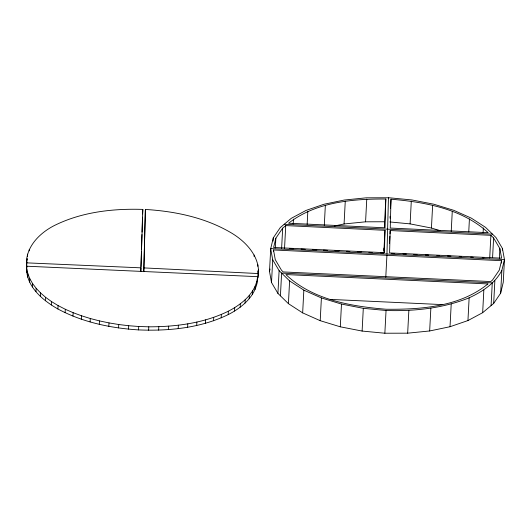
<?xml version="1.0" encoding="UTF-8"?>
<svg xmlns="http://www.w3.org/2000/svg" width="531" height="531" viewBox="0 0 531 531"><rect width="100%" height="100%" fill="white"/><g stroke="black" fill="none" stroke-linecap="round" stroke-linejoin="round"><path stroke-width="0.8" d="M143.788 271.633L145.375 209.453C174.945 211.252 205.032 217.498 230.826 232.618C246.55 241.797 261.969 258.438 257.814 278.091L258.371 269.668M143.808 271.699L145.375 209.453M383.867 250.532L383.933 248.077M384.471 227.666L384.623 221.766L365.574 221.812L344.068 223.976L334.51 225.967M384.995 230.301L384.404 252.676L273.624 247.473L275.848 238.187L282.678 228.164L285.738 225.589L384.995 230.301L383.8 253.035L380.495 252.875M385.818 199.032L385.061 227.799L288.559 223.219C315.766 202.079 352.458 198.793 385.818 199.032L384.617 221.945M386.966 254.05L388.446 197.771M390.179 230.547L389.595 252.922L501.616 258.185L499.877 248.608L493.611 237.974L490.896 235.319L390.179 230.547L390.013 233.793M391.008 199.211L390.245 228.045L488.201 232.691C462.176 208.809 425.119 202.052 391.008 199.211L390.531 208.384M140.821 271.567L140.921 268.274M140.974 266.628L141.425 251.813M141.505 249.344L141.956 234.529M142.029 232.06L142.487 217.245M140.834 271.633L142.826 209.406C113.461 208.471 83.121 211.796 56.339 224.573C39.944 232.22 24.021 247.811 26.736 267.418L26.862 258.975M26.729 266.21C25.063 285.758 42.54 300.247 57.892 308.976C82.617 322.29 110.713 328.131 138.551 329.904C168.958 331.178 200.506 328.045 228.197 314.611C242.72 307.263 257.874 294.373 257.562 276.664L26.729 266.21L26.636 272.27M27.512 256.407L27.632 254.137M27.692 277.202L27.871 273.79L26.815 268.859M29.218 250.897L29.298 249.384M29.617 282.107L29.796 278.702L27.871 273.79M32.384 286.952L32.564 283.541L29.796 278.702M35.962 291.698L36.141 288.287L32.564 283.541M40.329 296.311L40.509 292.9L36.141 288.287M45.46 300.745L45.639 297.34L40.509 292.9M51.321 304.98L51.5 301.575L45.639 297.34M57.892 308.976L58.071 305.564L51.5 301.575M65.127 312.686L65.306 309.281L58.071 305.564M72.959 316.098L73.139 312.686L65.306 309.281M81.309 319.184L81.489 315.772L73.139 312.686M90.111 321.925L90.29 318.514L81.489 315.772M99.304 324.315L99.483 320.903L90.29 318.514M108.815 326.319L108.994 322.908L99.483 320.903M118.566 327.932L118.745 324.521L108.994 322.908M128.502 329.134L128.681 325.722L118.745 324.521M142.587 213.953L142.826 209.406M138.551 329.904L138.724 326.492L128.681 325.722M148.62 330.229L148.799 326.817C175.92 326.811 203.778 323.253 228.376 311.199C241.884 304.183 256.068 292.926 257.562 276.664M158.636 330.116L158.809 326.704M168.519 329.572L168.699 326.16M178.204 328.609L178.383 325.198M187.622 327.235L187.801 323.824M196.702 325.463L196.882 322.051M205.371 323.306L205.55 319.894M213.555 320.77L213.734 317.359M221.188 317.863L221.367 314.452M228.197 314.611L228.376 311.199M234.529 311.04L234.709 307.628M240.165 307.183L240.344 303.778M245.056 303.082L245.236 299.67M249.185 298.754L249.364 295.342M254.103 256.539L254.183 255.026M252.517 294.24L252.696 290.835M255.019 289.574L255.192 286.169M256.659 284.789L256.838 281.377M257.787 266.283L257.867 264.77M269.502 271.434L270.724 248.588L504.45 259.566L503.262 282.3L500.653 293.178L493.671 303.433L482.659 312.686L467.95 320.565L450.022 326.724L429.659 330.966L407.669 333.176L384.856 333.229L362.109 331.059L340.291 326.811L320.206 320.684L302.657 312.878L288.413 303.652L277.925 293.397L271.514 282.525L269.502 271.434L270.08 269.011M273.126 241.067L273.299 237.822L280.282 227.567L291.293 218.314L306.002 210.435L323.93 204.276L344.294 200.034L366.284 197.824L389.097 197.771L411.844 199.941L433.661 204.189L453.746 210.316L471.296 218.122L485.54 227.348L496.027 237.603L502.439 248.475L504.45 259.566L501.848 270.445L500.653 293.178M271.514 282.525L272.702 259.792L270.697 248.7L273.299 237.822M273.425 251.594L273.511 249.968L501.543 260.688L501.417 263.124M275.337 247.931L275.848 238.187M277.925 293.397L279.114 270.664L272.702 259.792M281.609 248.462L282.678 228.164M280.421 295.84L281.616 273.107L492.27 282.877L491.082 305.61M284.543 248.322L285.738 225.589M288.413 303.652L289.607 280.919L279.114 270.664M293.192 223.982L293.451 219.111M307.144 224.401L307.821 211.411M302.657 312.878L303.851 290.145L289.607 280.919M324.282 225.688L325.344 205.391M320.206 320.684L321.401 297.951L303.851 290.145M344.068 223.976L345.263 201.242M340.291 326.811L341.486 304.077L321.401 297.951M365.574 221.812L366.768 199.079M362.109 331.059L363.304 308.325L341.486 304.077M385.778 277.222L386.926 255.298M390.019 218.128L390.112 216.263M389.502 243.537L389.887 236.229M384.856 333.229L386.05 310.496C414.2 311.372 442.841 308.398 469.138 297.831C482.201 291.745 494.978 283.574 501.848 270.445M440.08 230.673L431.437 228.038L410.105 223.883L411.293 201.149M407.669 333.176L408.857 310.443M431.437 228.038L432.632 205.305M429.659 330.966L430.853 308.232M451.211 231.596L452.273 211.298M450.022 326.724L451.217 303.991M468.747 231.914L469.424 218.925M467.95 320.565L469.138 297.831M483.097 232.817L483.349 227.945M482.659 312.686L483.847 289.953M489.708 258.053L490.896 235.319M492.589 257.455L493.611 237.974M493.671 303.433L494.865 280.7M499.366 258.351L499.877 248.608M502.353 250.101L502.439 248.475M26.623 263.522L26.882 261.909M27.134 260.296L27.393 258.683M501.543 260.688L499.299 270.08L492.469 280.102L490.744 281.556L283.209 271.932L281.536 270.299L275.264 259.659L273.511 249.968M138.724 326.492L148.799 326.817M26.975 262.872L141.034 267.843M492.489 234.144L284.211 224.268M330.242 299.404L442.018 304.588M289.508 248.561L293.643 248.754M301.084 249.105L305.225 249.304M312.666 249.656L316.801 249.855M323.419 250.167L327.554 250.366M335.001 250.718L339.136 250.911M346.577 251.269L349.889 251.422M357.33 251.774L361.465 251.973M368.912 252.325L372.218 252.484M391.466 253.393L394.772 253.552M403.022 253.944L406.328 254.103M413.755 254.455L417.061 254.608M425.311 254.999L428.617 255.159M436.874 255.55L439.349 255.67M447.606 256.061L450.905 256.214M459.162 256.606L461.638 256.725M470.718 257.157L473.194 257.269M482.274 257.701L483.927 257.781M144.007 267.909L258.053 273.545M389.814 221.945L410.105 223.883M363.304 308.325L386.05 310.496M257.794 270.949L258.132 274.215M487.916 283.932C459.819 306.838 420.964 309.6 386.083 309.241C350.931 306.367 312.367 299.769 285.897 274.56L487.916 283.932"/></g></svg>
